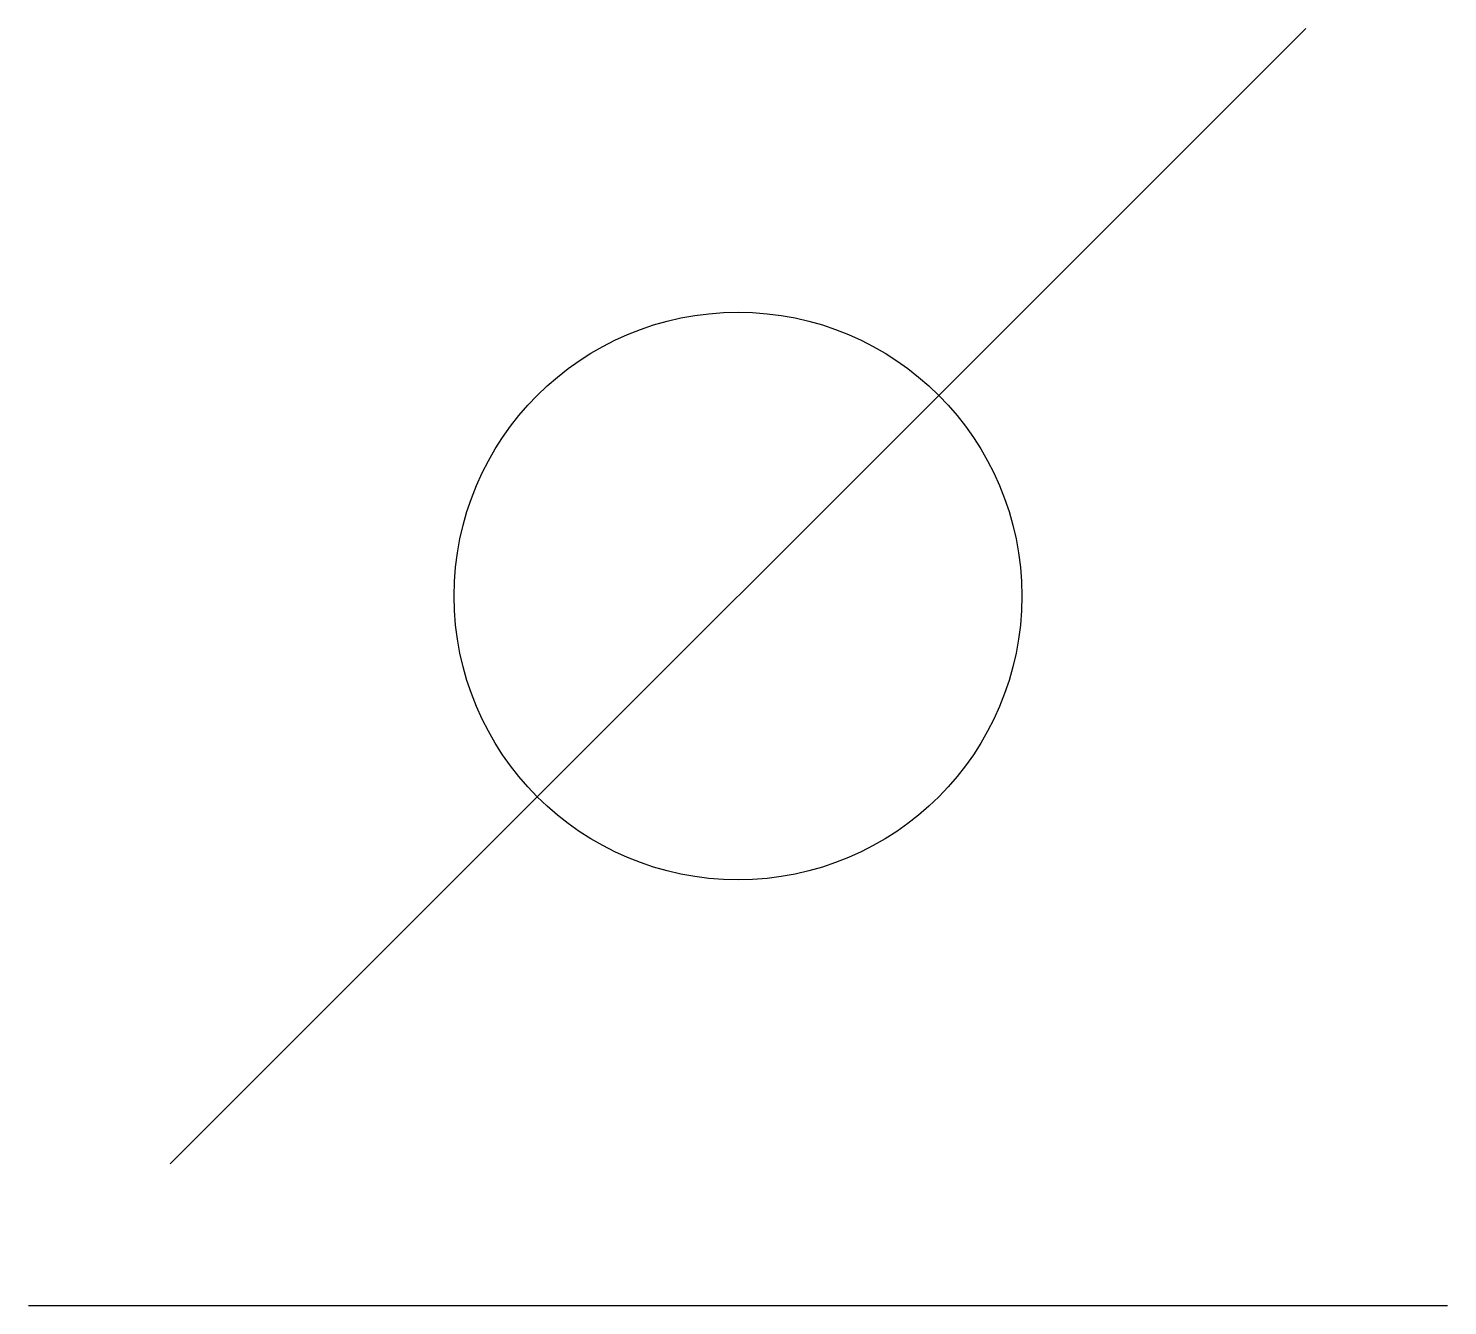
# Model space of a CAD drawing. Extents: x 0 to 1000, y 0 to 900.
import ezdxf

# ---------------------------------------------------------------- set-up
doc = ezdxf.new("R2010")
doc.units = 0

msp = doc.modelspace()

# ---------------------------------------------------------------- linework, layer by layer
for p, q in [((100, 100), (900, 900)), ((0, 0), (1000, 0))]:
    msp.add_line(p, q)
msp.add_circle((500, 500), 200)

doc.saveas('drawing.dxf')
